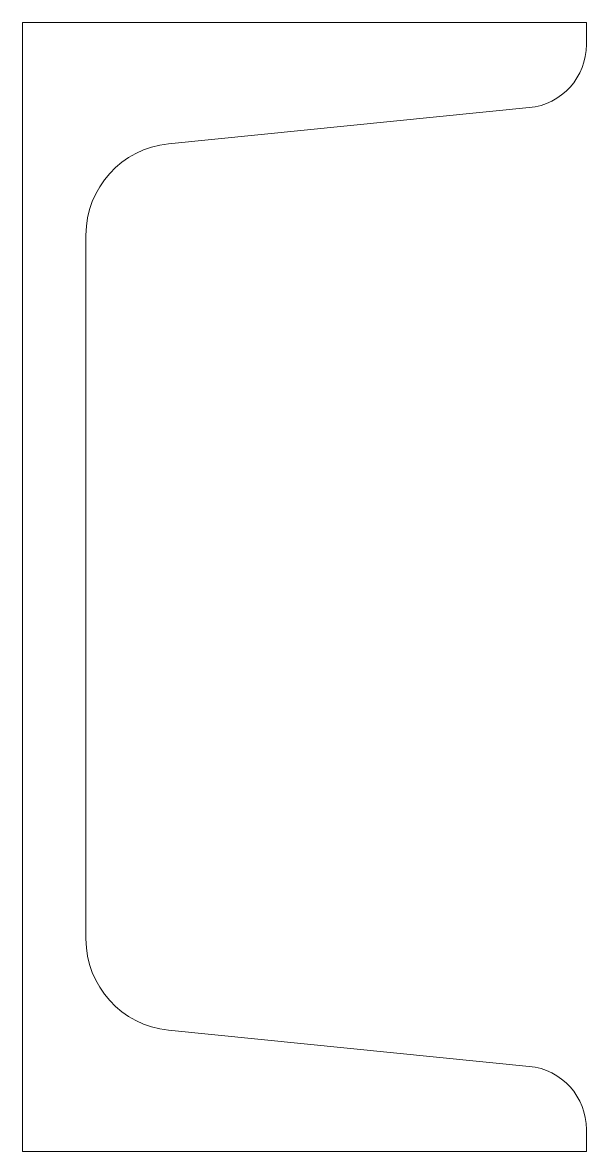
# Model space of a CAD drawing. Header units: millimetres. Extents: x 0 to 40, y 0 to 80.
import ezdxf

# ---------------------------------------------------------------- set-up
doc = ezdxf.new("R2010")
doc.units = ezdxf.units.MM
doc.header["$LTSCALE"] = 0.5
doc.layers.get('0').update_dxf_attribs({"color": 9, "lineweight": 15})

msp = doc.modelspace()

# ---------------------------------------------------------------- linework, layer by layer
at = {"ltscale": 0.5}
msp.add_lwpolyline([(35.948, 73.97), (10.353, 71.41, 0.385314), (4.5, 64.943), (4.5, 15.057, 0.385314), (10.353, 8.59), (35.948, 6.03, -0.385314), (40, 1.553), (40, 0), (0, 0), (0, 80), (40, 80), (40, 78.447, -0.385314)], format="xyb", close=True, dxfattribs=at)

doc.saveas('drawing.dxf')
